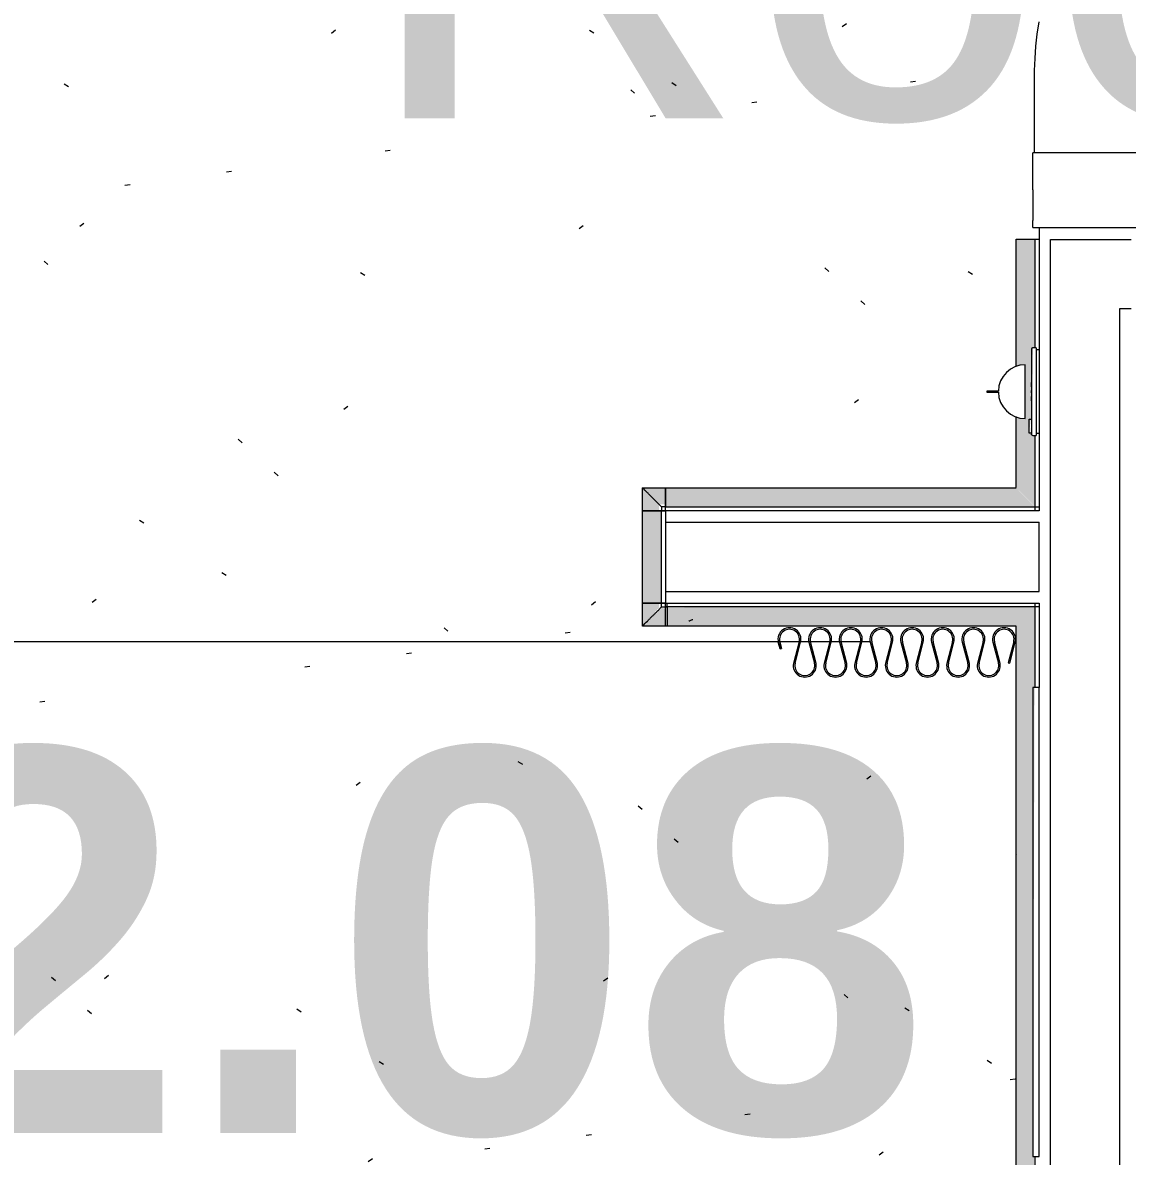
# Model space of a CAD drawing. Header units: metres. Extents: x -2477 to -2300, y 3875 to 4051.
# Drawn here: x -2391.154 to -2389.717, y 3971.149 to 3972.624 of the extents above; entities that cross this region are included whole.
import ezdxf

# ---------------------------------------------------------------- set-up
doc = ezdxf.new("R2010")
doc.units = ezdxf.units.M
for name, color, linetype, lineweight in [('A-AREA-IDEN', 2, 'Continuous', 5), ('A-FLOR-PATT', 8, 'Continuous', 5), ('A-GENM', 13, 'Continuous', 5), ('A-WALL', 113, 'Continuous', 5), ('E-ELEC-FIXT', 91, 'Continuous', 5), ('G-ANNO-TEXT', 231, 'Continuous', 5), ('I-FURN', 30, 'Continuous', 5), ('Q-CASE', 31, 'Continuous', 5)]:
    doc.layers.add(name, color=color, linetype=linetype, lineweight=lineweight)
doc.styles.add('Arial', font='arial.ttf', dxfattribs={"height": 0.5})
doc.styles.add('Arial_B_1', font='arialbd.ttf', dxfattribs={"height": 0.5})
pattern_1 = [(127.5, (3971.989, 2390.318), (-0.489413607, -0.016003117), [0.00671, -0.37937, 0.00671, -0.42509, -0.41275]), (127.5, (3971.989, 2390.318), (-0.489413607, -0.016003117), [-0.81788, 0.00671, -0.40604]), (97.5, (3971.989, 2390.318), (-0.71682682, 0.44952104), [0.00671, -0.20157, 0.00671, -0.34127, -0.13335]), (97.5, (3971.989, 2390.318), (-0.71682682, 0.44952104), [-0.55626, 0.00671, -0.12664]), (57.5, (3971.989, 2390.005), (-0.001437647, 0.790987922), [0.00671, -0.12029, 0.00671, -0.45049, -0.5969]), (57.5, (3971.989, 2390.005), (-0.001437647, 0.790987922), [-0.5842, 0.00671, -0.59019]), (47.5, (3971.989, 2390.005), (-0.22293055, 0.76355215), [0.00671, -0.05679, 0.00671, -0.29301, -0.3429]), (47.5, (3971.989, 2390.005), (-0.22293055, 0.76355215), [-0.36322, 0.00671, -0.33619])]

# ---------------------------------------------------------------- blocks, each defined once
blk = doc.blocks.new('TRACK_curtain1 - FIRT-031-3141721-GA - Part A')
at = {"layer": 'I-FURN'}
blk.add_line((0, 1.1), (1.3732, 1.1), dxfattribs=at)
blk = doc.blocks.new('CURTAIN - FQGE-009-3142737-GA - Part A')
at = {"layer": 'I-FURN'}
for p, q in [((0.012, 0.0136), (0.0047, -0.0136)), ((0.0066, -0.0142), (0.0138, 0.0131)), ((0.0138, 0.0131), (0.012, 0.0136)), ((0.0244, 0.0141), (0.0319, -0.0142)), ((0.0338, -0.0136), (0.0266, 0.0136)), ((0.0519, 0.0136), (0.0446, -0.0136)), ((0.0466, -0.0142), (0.054, 0.0141)), ((0.0644, 0.0141), (0.0718, -0.0142)), ((0.0737, -0.0136), (0.0665, 0.0136)), ((0.0918, 0.0136), (0.0845, -0.0136)), ((0.0865, -0.0142), (0.0939, 0.0141)), ((0.1043, 0.0141), (0.1117, -0.0142)), ((0.1136, -0.0136), (0.1064, 0.0136)), ((0.1317, 0.0136), (0.1244, -0.0136)), ((0.1264, -0.0142), (0.1338, 0.0141)), ((0.1442, 0.0141), (0.1516, -0.0142)), ((0.1535, -0.0136), (0.1463, 0.0136)), ((0.1716, 0.0136), (0.1644, -0.0136)), ((0.1663, -0.0142), (0.1737, 0.0141)), ((0.1841, 0.0141), (0.1915, -0.0142)), ((0.1934, -0.0136), (0.1862, 0.0136)), ((0.2115, 0.0136), (0.2043, -0.0136)), ((0.2062, -0.0142), (0.2136, 0.0141)), ((0.224, 0.0141), (0.2314, -0.0142)), ((0.2334, -0.0136), (0.2261, 0.0136)), ((0.2514, 0.0136), (0.2442, -0.0136)), ((0.2461, -0.0142), (0.2535, 0.0141)), ((0.2639, 0.0141), (0.2713, -0.0142)), ((0.2733, -0.0136), (0.266, 0.0136)), ((0.2913, 0.0136), (0.2841, -0.0136)), ((0.286, -0.0142), (0.2934, 0.0141)), ((0.3109, -0.0051), (0.309, -0.0056)), ((0.309, -0.0056), (0.3109, -0.0051)), ((0.309, -0.0056), (0.3112, -0.0142)), ((0.3112, -0.0142), (0.309, -0.0056)), ((0.3132, -0.0136), (0.3109, -0.0051)), ((0.3109, -0.0051), (0.3132, -0.0136))]:
    blk.add_line(p, q, dxfattribs=at)
for centre, radius, start, end in [((0.0392, 0.0167), 0.015, 350.039, 189.961), ((0.0392, 0.0167), 0.015, 350.039, 189.961), ((0.0392, 0.0167), 0.013, 346.4364, 193.5636), ((0.0392, 0.0167), 0.013, 346.4364, 193.5636), ((0.0791, 0.0167), 0.015, 350.039, 189.961), ((0.0791, 0.0167), 0.015, 350.039, 189.961), ((0.0791, 0.0167), 0.013, 346.4364, 193.5636), ((0.0791, 0.0167), 0.013, 346.4364, 193.5636), ((0.119, 0.0167), 0.015, 350.039, 189.961), ((0.119, 0.0167), 0.015, 350.039, 189.961), ((0.119, 0.0167), 0.013, 346.4364, 193.5636), ((0.119, 0.0167), 0.013, 346.4364, 193.5636), ((0.1589, 0.0167), 0.015, 350.039, 189.961), ((0.1589, 0.0167), 0.015, 350.039, 189.961), ((0.1589, 0.0167), 0.013, 346.4364, 193.5636), ((0.1589, 0.0167), 0.013, 346.4364, 193.5636), ((0.1989, 0.0167), 0.015, 350.039, 189.961), ((0.1989, 0.0167), 0.015, 350.039, 189.961), ((0.1989, 0.0167), 0.013, 346.4364, 193.5636), ((0.1989, 0.0167), 0.013, 346.4364, 193.5636), ((0.2388, 0.0167), 0.015, 350.039, 189.961), ((0.2388, 0.0167), 0.015, 350.039, 189.961), ((0.2388, 0.0167), 0.013, 346.4364, 193.5636), ((0.2388, 0.0167), 0.013, 346.4364, 193.5636), ((0.2787, 0.0167), 0.015, 350.039, 189.961), ((0.2787, 0.0167), 0.015, 350.039, 189.961), ((0.2787, 0.0167), 0.013, 346.4364, 193.5636), ((0.2787, 0.0167), 0.013, 346.4364, 193.5636), ((0.0193, -0.0175), 0.015, 165.1327, 14.8673), ((0.0193, -0.0175), 0.015, 165.1327, 14.8673), ((0.0193, -0.0175), 0.013, 165.2341, 14.7659), ((0.0193, -0.0175), 0.013, 165.2341, 14.7659), ((0.0592, -0.0175), 0.015, 165.1327, 14.8673), ((0.0592, -0.0175), 0.015, 165.1327, 14.8673), ((0.0592, -0.0175), 0.013, 165.2341, 14.7659), ((0.0592, -0.0175), 0.013, 165.2341, 14.7659), ((0.0991, -0.0175), 0.015, 165.1327, 14.8673), ((0.0991, -0.0175), 0.015, 165.1327, 14.8673), ((0.0991, -0.0175), 0.013, 165.2341, 14.7659), ((0.0991, -0.0175), 0.013, 165.2341, 14.7659), ((0.139, -0.0175), 0.015, 165.1327, 14.8673), ((0.139, -0.0175), 0.015, 165.1327, 14.8673), ((0.139, -0.0175), 0.013, 165.2341, 14.7659), ((0.139, -0.0175), 0.013, 165.2341, 14.7659), ((0.1789, -0.0175), 0.015, 165.1327, 14.8673), ((0.1789, -0.0175), 0.015, 165.1327, 14.8673), ((0.1789, -0.0175), 0.013, 165.2341, 14.7659), ((0.1789, -0.0175), 0.013, 165.2341, 14.7659), ((0.2188, -0.0175), 0.015, 165.1327, 14.8673), ((0.2188, -0.0175), 0.015, 165.1327, 14.8673), ((0.2188, -0.0175), 0.013, 165.2341, 14.7659), ((0.2188, -0.0175), 0.013, 165.2341, 14.7659), ((0.2587, -0.0175), 0.015, 165.1327, 14.8673), ((0.2587, -0.0175), 0.015, 165.1327, 14.8673), ((0.2587, -0.0175), 0.013, 165.2341, 14.7659), ((0.2587, -0.0175), 0.013, 165.2341, 14.7659), ((0.2986, -0.0175), 0.015, 165.1327, 14.8673), ((0.2986, -0.0175), 0.015, 165.1327, 14.8673), ((0.2986, -0.0175), 0.013, 165.2341, 14.7659), ((0.2986, -0.0175), 0.013, 165.2341, 14.7659)]:
    blk.add_arc(centre, radius, start, end, dxfattribs=at)
blk = doc.blocks.new('Mirror_StainlessSteel_ASIJDMacDonald_Frameless - 410w X 510h-2573620-GA - Part A')
at = {"layer": 'I-FURN'}
for p, q in [((0.247, -0.3965), (-0.363, -0.3965)), ((-0.363, -0.3965), (-0.363, -0.4045)), ((0.247, -0.4045), (0.247, -0.3965)), ((-0.363, -0.4045), (0.247, -0.4045))]:
    blk.add_line(p, q, dxfattribs=at)
blk = doc.blocks.new('ELGP-110_GPO - SINGLE CLEANER_9015 - ELGP-110 - S-9015-2610559-GA - Part A')
at = {"layer": 'E-ELEC-FIXT'}
for p, q in [((-0.057, 0.006), (0.057, 0.006)), ((-0.057, 0.006), (-0.057, 0.002)), ((-0.0542, 0.0092), (-0.0542, 0.006)), ((0.0542, 0.006), (0.0542, 0.0092)), ((0.057, 0.002), (0.057, 0.006)), ((-0.055, 0), (0.055, 0)), ((0.035, -0.008), (-0.035, -0.008)), ((-0.0095, 0), (-0.0121, 0)), ((-0.0121, 0), (-0.0089, 0)), ((-0.0063, 0), (-0.0095, 0)), ((-0.0089, 0), (-0.0063, 0)), ((-0.0015, 0), (0.0015, 0)), ((0.0015, 0), (-0.0015, 0)), ((0.0095, 0), (0.0063, 0)), ((0.0063, 0), (0.0089, 0)), ((0.0089, 0), (0.0121, 0)), ((0.0121, 0), (0.0095, 0)), ((0.036, -0.0028), (0.036, 0)), ((0.036, 0), (0.054, 0)), ((0.054, -0.0028), (0.036, -0.0028)), ((0.054, 0), (0.054, -0.0028)), ((-0.0005, -0.043), (-0.0005, -0.058)), ((0.0005, -0.058), (0.0005, -0.043)), ((-0.0005, -0.058), (0.0005, -0.058))]:
    blk.add_line(p, q, dxfattribs=at)
for start, end in [(180, 269.1815), (270.8185, 360)]:
    blk.add_arc((0, -0.008), 0.035, start, end, dxfattribs=at)
for points in [[(-0.057, 0.002), (-0.057, 0.0018), (-0.057, 0.0016), (-0.0569, 0.0012), (-0.0567, 0.001), (-0.0566, 0.0008), (-0.0564, 0.0006), (-0.0562, 0.0004), (-0.056, 0.0003), (-0.0559, 0.0002), (-0.0557, 0.0001), (-0.0556, 0.0001), (-0.0555, 0.0001)], [(0.057, 0.002), (0.057, 0.0018), (0.057, 0.0016), (0.0569, 0.0012), (0.0567, 0.001), (0.0566, 0.0008), (0.0564, 0.0006), (0.0562, 0.0004), (0.056, 0.0003), (0.0559, 0.0002), (0.0557, 0.0001), (0.0556, 0.0001), (0.0555, 0.0001)]]:
    blk.add_open_spline(points, degree=3, knots=[0, 0, 0, 0, 0.1666667, 0.25, 0.3333333, 0.4166667, 0.5, 0.5833333, 0.6666667, 0.7083333, 0.75, 0.8333333, 0.8333333, 0.8333333, 0.8333333], dxfattribs=at)
blk = doc.blocks.new('FP_81-GA - Part A')
at = {"layer": 'A-GENM', "true_color": 0xe2e9e0}
h = blk.add_hatch(color=254, dxfattribs=at)
h.paths.add_polyline_path([(0.3484, -0.005), (0.2554, -0.0059), (0.254, -0.0099), (0.1414, -0.008), (0.1414, -0.005), (0, -0.0059), (0, -0.03), (0.1659, -0.03), (0.1634, -0.018), (0.2334, -0.018), (0.2334, -0.03), (0.324, -0.0295), (0.3476, -0.0058)])
h.paths.add_polyline_path([(0.2524, -0.0123), (0.2524, -0.0128), (0.2344, -0.011), (0.2344, -0.01), (0.2524, -0.0112)])
blk = doc.blocks.new('SKIRTING1 - FLSK-010-2643733-GA - Part A')
at = {"layer": 'A-GENM'}
h = blk.add_hatch(dxfattribs=at)
h.set_pattern_fill('FP_32', color=256, style=0, pattern_type=2)
h.set_pattern_definition([(127.5, (3972.342, 2389.831), (-0.489413607, -0.016003117), [0.00671, -0.37937, 0.00671, -0.42509, -0.41275]), (127.5, (3972.342, 2389.831), (-0.489413607, -0.016003117), [-0.81788, 0.00671, -0.40604]), (97.5, (3972.342, 2389.831), (-0.71682682, 0.44952104), [0.00671, -0.20157, 0.00671, -0.34127, -0.13335]), (97.5, (3972.342, 2389.831), (-0.71682682, 0.44952104), [-0.55626, 0.00671, -0.12664]), (57.5, (3972.342, 2389.519), (-0.001437647, 0.790987922), [0.00671, -0.12029, 0.00671, -0.45049, -0.5969]), (57.5, (3972.342, 2389.519), (-0.001437647, 0.790987922), [-0.5842, 0.00671, -0.59019]), (47.5, (3972.342, 2389.519), (-0.22293055, 0.76355215), [0.00671, -0.05679, 0.00671, -0.29301, -0.3429]), (47.5, (3972.342, 2389.519), (-0.22293055, 0.76355215), [-0.36322, 0.00671, -0.33619])])
h.paths.add_polyline_path([(0.3534, -0.0008), (0.3534, 0), (0.2526, -0.0008), (0.2526, -0.004), (0.3534, -0.005)])
h.paths.add_polyline_path([(0.1443, -0.0008), (0.1443, 0), (0, -0.0008), (0, -0.005), (0.1443, -0.004)])
for p, q in [((0, -0.005), (0, 0)), ((0, -0.03), (0, -0.005)), ((0.1414, -0.005), (0, -0.005)), ((0.3534, -0.005), (0.2554, -0.005)), ((0.1659, -0.03), (0, -0.03)), ((0.3234, -0.03), (0.231, -0.03))]:
    blk.add_line(p, q, dxfattribs=at)
blk.add_blockref('FP_81-GA - Part A', (0, 0), dxfattribs=at)
blk = doc.blocks.new('FP_82-GA - Part A')
at = {"layer": 'A-GENM', "true_color": 0xe2e9e0}
blk.add_hatch(color=254, dxfattribs=at).paths.add_polyline_path([(0.4863, -0.005), (0.0059, -0.0059), (0.03, -0.03), (0.4863, -0.03), (0.4863, -0.0059)])
blk = doc.blocks.new('SKIRTING1 - FLSK-010-2643734-GA - Part A')
at = {"layer": 'A-GENM'}
h = blk.add_hatch(dxfattribs=at)
h.set_pattern_fill('FP_33', color=256, style=0, pattern_type=2)
h.set_pattern_definition([(217.5, (-2389.831, 3971.989), (0.016003117, -0.489413607), [0.00671, -0.37937, 0.00671, -0.42509, -0.41275]), (217.5, (-2389.831, 3971.989), (0.016003117, -0.489413607), [-0.81788, 0.00671, -0.40604]), (187.5, (-2389.831, 3971.989), (-0.44952104, -0.71682682), [0.00671, -0.20157, 0.00671, -0.34127, -0.13335]), (187.5, (-2389.831, 3971.989), (-0.44952104, -0.71682682), [-0.55626, 0.00671, -0.12664]), (147.5, (-2389.519, 3971.989), (-0.790987922, -0.001437647), [0.00671, -0.12029, 0.00671, -0.45049, -0.5969]), (147.5, (-2389.519, 3971.989), (-0.790987922, -0.001437647), [-0.5842, 0.00671, -0.59019]), (137.5, (-2389.519, 3971.989), (-0.76355215, -0.22293055), [0.00671, -0.05679, 0.00671, -0.29301, -0.3429]), (137.5, (-2389.519, 3971.989), (-0.76355215, -0.22293055), [-0.36322, 0.00671, -0.33619])])
h.paths.add_polyline_path([(0.0008, 0), (0, 0), (0.0008, -0.005), (0.4863, -0.005), (0.4863, 0)])
for p, q in [((0.4863, -0.005), (0, -0.005)), ((0.4863, 0), (0.4863, -0.005)), ((0.4863, -0.005), (0.4863, -0.03)), ((0.4863, -0.03), (0.03, -0.03))]:
    blk.add_line(p, q, dxfattribs=at)
blk.add_blockref('FP_82-GA - Part A', (0, 0), dxfattribs=at)
blk = doc.blocks.new('FP_83-GA - Part A')
at = {"layer": 'A-GENM', "true_color": 0xe2e9e0}
blk.add_hatch(color=254, dxfattribs=at).paths.add_polyline_path([(0.15, -0.03), (0.1259, -0.0083), (0.12, -0.0083), (0.12, -0.03), (0.1456, -0.03)])
blk = doc.blocks.new('FP_84-GA - Part A')
at = {"layer": 'A-GENM', "true_color": 0xe2e9e0}
blk.add_hatch(color=254, dxfattribs=at).paths.add_polyline_path([(0.15, 0), (0.15, 0.0021), (0.1277, 0), (0.1259, -0.0059), (0.15, -0.03), (0.15, -0.0175)])
blk = doc.blocks.new('FP_85-GA - Part A')
at = {"layer": 'A-GENM', "true_color": 0xe2e9e0}
blk.add_hatch(color=254, dxfattribs=at).paths.add_polyline_path([(0, -0.0083), (-0.0083, -0.0083), (-0.03, -0.03), (0, -0.03), (0, -0.0123)])
blk = doc.blocks.new('FP_86-GA - Part A')
at = {"layer": 'A-GENM', "true_color": 0xe2e9e0}
blk.add_hatch(color=254, dxfattribs=at).paths.add_polyline_path([(-0.0083, -0.0083), (-0.0083, 0), (-0.03, 0), (-0.03, -0.03), (-0.0123, -0.0123)])
blk = doc.blocks.new('FP_87-GA - Part A')
at = {"layer": 'A-GENM', "true_color": 0xe2e9e0}
blk.add_hatch(color=254, dxfattribs=at).paths.add_polyline_path([(0.12, -0.0123), (0.12, -0.005), (0, -0.0059), (0, -0.03), (0.12, -0.03), (0.12, -0.0175)])
blk = doc.blocks.new('SKIRTING1 - FLSK-010-2643741-GA - Part A')
at = {"layer": 'A-GENM'}
h = blk.add_hatch(dxfattribs=at)
h.set_pattern_fill('FP_34', color=256, style=0, pattern_type=2)
h.set_pattern_definition(pattern_1)
h.paths.add_polyline_path([(0.125, -0.005), (0.125, 0.0021), (0.12, 0), (0.12, -0.005)])
h = blk.add_hatch(dxfattribs=at)
h.set_pattern_fill('FP_34', color=256, style=0, pattern_type=2)
h.set_pattern_definition(pattern_1)
h.paths.add_polyline_path([(0, -0.005), (0, 0), (-0.005, 0), (-0.005, -0.005)])
h = blk.add_hatch(dxfattribs=at)
h.set_pattern_fill('FP_34', color=256, style=0, pattern_type=2)
h.set_pattern_definition(pattern_1)
h.paths.add_polyline_path([(0.12, 0), (0, 0), (0, -0.005), (0.12, -0.005)])
for p, q in [((0.125, 0.0021), (0.12, 0.0021)), ((0.125, -0.005), (0.125, 0.0021)), ((0.125, 0.0021), (0.15, 0.0021)), ((0.15, 0.0021), (0.15, -0.03)), ((-0.03, -0.03), (-0.03, 0)), ((-0.03, 0), (-0.005, 0)), ((0, 0), (-0.005, 0)), ((-0.005, 0), (-0.005, -0.005)), ((-0.005, -0.005), (0, -0.005)), ((0, 0), (0, -0.005)), ((0, -0.005), (0, 0)), ((0, -0.005), (0, -0.03)), ((0, -0.03), (0, -0.005)), ((0.12, -0.005), (0, -0.005)), ((0.12, -0.005), (0.12, 0)), ((0.12, 0), (0.12, -0.005)), ((0.12, -0.03), (0.12, -0.005)), ((0.125, -0.005), (0.12, -0.005)), ((0.12, -0.005), (0.12, -0.03)), ((0, -0.03), (-0.03, -0.03)), ((0.12, -0.03), (0, -0.03)), ((0.15, -0.03), (0.12, -0.03))]:
    blk.add_line(p, q, dxfattribs=at)
for points, knots in [([(-0.005, -0.005), (-0.005, -0.005), (-0.0054, -0.0054), (-0.0068, -0.0068), (-0.0083, -0.0083), (-0.0098, -0.0098), (-0.0112, -0.0112), (-0.0127, -0.0127), (-0.0147, -0.0147), (-0.017, -0.017), (-0.0189, -0.0189), (-0.0209, -0.0209), (-0.0246, -0.0245), (-0.0278, -0.0278), (-0.03, -0.03)], [0, 0, 0, 0, 0.166667, 0.25, 0.333333, 0.416667, 0.458333, 0.5, 0.583333, 0.666667, 0.708333, 0.75, 0.833333, 1, 1, 1, 1]), ([(0.15, -0.03), (0.1478, -0.0278), (0.1446, -0.0245), (0.1404, -0.0204), (0.1379, -0.018), (0.1361, -0.0161), (0.1343, -0.0143), (0.1327, -0.0127), (0.1312, -0.0112), (0.1298, -0.0098), (0.1283, -0.0083), (0.1268, -0.0068), (0.1254, -0.0054), (0.125, -0.005), (0.125, -0.005)], [0, 0, 0, 0, 0.166667, 0.25, 0.333333, 0.375, 0.416667, 0.5, 0.541667, 0.583333, 0.666667, 0.75, 0.833333, 1, 1, 1, 1])]:
    blk.add_open_spline(points, degree=3, knots=knots, dxfattribs=at)
for name in ['FP_84-GA - Part A', 'FP_86-GA - Part A', 'FP_85-GA - Part A', 'FP_87-GA - Part A', 'FP_83-GA - Part A']:
    blk.add_blockref(name, (0, 0), dxfattribs=at)
blk = doc.blocks.new('FP_89-GA - Part A')
at = {"layer": 'A-GENM', "true_color": 0xe2e9e0}
blk.add_hatch(color=254, dxfattribs=at).paths.add_polyline_path([(0.0021, -0.03), (0.4567, -0.0296), (0.4813, -0.005), (0, -0.0059), (0, -0.03)])
blk = doc.blocks.new('FP_90-GA - Part A')
at = {"layer": 'A-GENM'}
for p, q in [((0.0303, -0.0236), (0.031, -0.0233)), ((0.031, -0.0233), (0.0317, -0.023)), ((0.0317, -0.023), (0.0323, -0.0227)), ((0.0323, -0.0227), (0.033, -0.0224)), ((0.033, -0.0224), (0.0337, -0.0221)), ((0.0337, -0.0221), (0.0343, -0.0218)), ((0.0343, -0.0218), (0.035, -0.0216)), ((0.035, -0.0216), (0.0357, -0.0213))]:
    blk.add_line(p, q, dxfattribs=at)
blk = doc.blocks.new('SKIRTING1 - FLSK-010-V88-GA - Part A')
at = {"layer": 'A-GENM'}
h = blk.add_hatch(dxfattribs=at)
h.set_pattern_fill('FP_35', color=256, style=0, pattern_type=2)
h.set_pattern_definition([(37.5, (2390.318, -3971.869), (-0.016003117, 0.489413607), [0.00671, -0.37937, 0.00671, -0.42509, -0.41275]), (37.5, (2390.318, -3971.869), (-0.016003117, 0.489413607), [-0.81788, 0.00671, -0.40604]), (7.5, (2390.318, -3971.869), (0.44952104, 0.71682682), [0.00671, -0.20157, 0.00671, -0.34127, -0.13335]), (7.5, (2390.318, -3971.869), (0.44952104, 0.71682682), [-0.55626, 0.00671, -0.12664]), (327.5, (2390.005, -3971.869), (0.790987922, 0.001437647), [0.00671, -0.12029, 0.00671, -0.45049, -0.5969]), (327.5, (2390.005, -3971.869), (0.790987922, 0.001437647), [-0.5842, 0.00671, -0.59019]), (317.5, (2390.005, -3971.869), (0.76355215, 0.22293055), [0.00671, -0.05679, 0.00671, -0.29301, -0.3429]), (317.5, (2390.005, -3971.869), (0.76355215, 0.22293055), [-0.36322, 0.00671, -0.33619])])
h.paths.add_polyline_path([(0, -0.005), (0.4863, -0.005), (0.4855, 0), (0, 0)])
for p, q in [((0, -0.005), (0, 0)), ((0, -0.03), (0, -0.005)), ((0.4863, -0.005), (0, -0.005)), ((0.4563, -0.03), (0, -0.03))]:
    blk.add_line(p, q, dxfattribs=at)
for name in ['FP_89-GA - Part A', 'FP_90-GA - Part A']:
    blk.add_blockref(name, (0, 0), dxfattribs=at)
blk = doc.blocks.new('FP_91-GA - Part A')
at = {"layer": 'A-GENM', "true_color": 0xe2e9e0}
h = blk.add_hatch(color=254, dxfattribs=at)
h.paths.add_polyline_path([(2.0391, -0.0059), (2.0391, -0.0058), (1.8512, -0.0058)])
h.paths.add_polyline_path([(2.0399, -0.005), (0.72, -0.0067), (0.72, -0.008), (0.11, -0.0059), (0.11, -0.005), (0.0059, -0.0059), (0.03, -0.03), (2.015, -0.0299), (2.0391, -0.0059)])
blk = doc.blocks.new('FP_92-GA - Part A')
at = {"layer": 'A-GENM'}
for p, q in [((1.6714, -0.0142), (1.671, -0.0138)), ((0.3269, -0.0297), (0.3273, -0.0295)), ((1.2544, -0.0263), (1.255, -0.0259)), ((1.255, -0.0259), (1.2555, -0.0255)), ((1.2555, -0.0255), (1.2561, -0.0251)), ((1.2561, -0.0251), (1.2567, -0.0248)), ((1.2567, -0.0248), (1.2572, -0.0244)), ((1.2572, -0.0244), (1.2578, -0.024)), ((1.2578, -0.024), (1.2584, -0.0236)), ((1.2584, -0.0236), (1.2589, -0.0233)), ((1.5094, -0.0224), (1.5088, -0.022)), ((1.5099, -0.0228), (1.5094, -0.0224)), ((1.5104, -0.0232), (1.5099, -0.0228)), ((1.5109, -0.0236), (1.5104, -0.0232)), ((1.5114, -0.024), (1.5109, -0.0236)), ((1.5119, -0.0244), (1.5114, -0.024)), ((1.5124, -0.0248), (1.5119, -0.0244)), ((1.5129, -0.0252), (1.5124, -0.0248)), ((1.9816, -0.0233), (1.9821, -0.0228)), ((1.9821, -0.0228), (1.9826, -0.0223)), ((1.9826, -0.0223), (1.9831, -0.0219)), ((1.9831, -0.0219), (1.9836, -0.0214)), ((1.9836, -0.0214), (1.9841, -0.021)), ((1.9841, -0.021), (1.9846, -0.0205)), ((1.9846, -0.0205), (1.9852, -0.0201)), ((1.9988, -0.0153), (1.9983, -0.0151)), ((1.9993, -0.0155), (1.9988, -0.0153)), ((1.9998, -0.0157), (1.9993, -0.0155)), ((2.0003, -0.0159), (1.9998, -0.0157)), ((2.0008, -0.0161), (2.0003, -0.0159)), ((2.0013, -0.0163), (2.0008, -0.0161)), ((2.0018, -0.0166), (2.0013, -0.0163)), ((2.0023, -0.0168), (2.0018, -0.0166)), ((0.3266, -0.03), (0.3269, -0.0297))]:
    blk.add_line(p, q, dxfattribs=at)
blk = doc.blocks.new('SKIRTING1 - FLSK-010-2643735-GA - Part A')
at = {"layer": 'A-GENM'}
h = blk.add_hatch(dxfattribs=at)
h.set_pattern_fill('FP_36', color=256, style=0, pattern_type=2)
h.set_pattern_definition([(127.5, (3971.869, 2389.831), (-0.489413607, -0.016003117), [0.00671, -0.37937, 0.00671, -0.42509, -0.41275]), (127.5, (3971.869, 2389.831), (-0.489413607, -0.016003117), [-0.81788, 0.00671, -0.40604]), (97.5, (3971.869, 2389.831), (-0.71682682, 0.44952104), [0.00671, -0.20157, 0.00671, -0.34127, -0.13335]), (97.5, (3971.869, 2389.831), (-0.71682682, 0.44952104), [-0.55626, 0.00671, -0.12664]), (57.5, (3971.869, 2389.519), (-0.001437647, 0.790987922), [0.00671, -0.12029, 0.00671, -0.45049, -0.5969]), (57.5, (3971.869, 2389.519), (-0.001437647, 0.790987922), [-0.5842, 0.00671, -0.59019]), (47.5, (3971.869, 2389.519), (-0.22293055, 0.76355215), [0.00671, -0.05679, 0.00671, -0.29301, -0.3429]), (47.5, (3971.869, 2389.519), (-0.22293055, 0.76355215), [-0.36322, 0.00671, -0.33619])])
h.paths.add_polyline_path([(2.0449, -0.0008), (2.0449, 0), (0.72, -0.0008), (0.72, -0.005), (2.0449, -0.005)])
h.paths.add_polyline_path([(0.11, 0), (0, -0.0008), (0, -0.005), (0.11, -0.005), (0.11, -0.0008)])
for p, q in [((0.11, -0.005), (0, -0.005)), ((2.0449, -0.005), (0.72, -0.005)), ((2.0149, -0.03), (0.03, -0.03))]:
    blk.add_line(p, q, dxfattribs=at)
for name in ['FP_91-GA - Part A', 'FP_92-GA - Part A']:
    blk.add_blockref(name, (0, 0), dxfattribs=at)
blk = doc.blocks.new('Joinery_Custom Bench Seat - Joinery_Custom Bench Seat-3199195-GA - Part A')
at = {"layer": 'Q-CASE'}
for p, q in [((-1.4692, -0.4), (-1.4692, -0.5028)), ((0.9597, -0.5026), (-1.4713, -0.5026)), ((-1.4713, -0.5026), (-1.4713, -0.5028)), ((-1.4713, -0.5509), (-1.4713, -0.5028)), ((-1.4713, -0.5509), (-1.4713, -0.5906)), ((-1.4713, -0.6), (-1.4713, -0.5906)), ((-1.4713, -0.6), (0.976, -0.6))]:
    blk.add_line(p, q, dxfattribs=at)
at = {"layer": 'Q-CASE', "flags": 128}
blk.add_lwpolyline([(-1.4635, -0.3324), (-1.4658, -0.3481), (-1.4676, -0.3639), (-1.4687, -0.3798), (-1.4692, -0.3957), (-1.4692, -0.4)], dxfattribs=at)

msp = doc.modelspace()

# ---------------------------------------------------------------- hatches: boundary and pattern name
at = {"layer": 'A-FLOR-PATT'}
h = msp.add_hatch(dxfattribs=at)
h.set_pattern_fill('FP_15', color=256, style=0, pattern_type=2)
h.set_pattern_definition([(37.5, (0, 0), (-0.016003117, 0.489413607), [0.00671, -0.37937, 0.00671, -0.42509, -0.41275]), (37.5, (0, 0), (-0.016003117, 0.489413607), [-0.81788, 0.00671, -0.40604]), (7.5, (0, 0), (0.44952104, 0.71682682), [0.00671, -0.20157, 0.00671, -0.34127, -0.13335]), (7.5, (0, 0), (0.44952104, 0.71682682), [-0.55626, 0.00671, -0.12664]), (327.5, (-0.3124, 0), (0.790987922, 0.001437647), [0.00671, -0.12029, 0.00671, -0.45049, -0.5969]), (327.5, (-0.3124, 0), (0.790987922, 0.001437647), [-0.5842, 0.00671, -0.59019]), (317.5, (-0.3124, 0), (0.76355215, 0.22293055), [0.00671, -0.05679, 0.00671, -0.29301, -0.3429]), (317.5, (-0.3124, 0), (0.76355215, 0.22293055), [-0.36322, 0.00671, -0.33619])])
h.paths.add_polyline_path([(-2390.1772, 3969.8539), (-2389.8614, 3969.8539), (-2389.8624, 3971.8388), (-2390.3477, 3971.8388), (-2390.3477, 3972.0188), (-2389.8614, 3972.0188), (-2389.8614, 3972.1112), (-2389.8739, 3972.1189), (-2389.883, 3972.1344), (-2389.8843, 3972.1443), (-2389.883, 3972.1533), (-2389.8739, 3972.1688), (-2389.8614, 3972.1788), (-2389.8614, 3972.3423), (-2389.8314, 3972.3423), (-2389.8314, 3972.3569), (-2389.8397, 3972.3572), (-2389.8376, 3972.5572), (-2389.8274, 3972.6442), (-2389.8116, 3972.6971), (-2389.7912, 3972.742), (-2389.7626, 3972.7885), (-2389.7447, 3972.8121), (-2389.7059, 3972.8515), (-2389.6517, 3972.8939), (-2389.5947, 3972.9232), (-2389.5205, 3972.9459), (-2389.5039, 3972.9493), (-2389.4397, 3972.9552), (-2387.6401, 3972.9552), (-2387.5345, 3972.9617), (-2387.4363, 3972.9793), (-2387.3143, 3973.0165), (-2386.7498, 3973.2112), (-2386.9764, 3973.8691), (-2386.948, 3973.8789), (-2386.9561, 3973.9025), (-2386.8994, 3973.9221), (-2387.2347, 3974.8959), (-2387.2915, 3974.8764), (-2387.2919, 3974.871), (-2388.0274, 3974.6177), (-2388.086, 3974.7879), (-2388.0576, 3974.8), (-2388.847, 3977.0928), (-2388.936, 3977.0621), (-2388.927, 3977.0312), (-2388.9309, 3977.0291), (-2388.9325, 3977.0293), (-2388.9373, 3977.0296), (-2388.9508, 3977.057), (-2389.524, 3976.8596), (-2389.5232, 3976.8437), (-2389.526, 3976.8351), (-2389.5376, 3976.8214), (-2389.5466, 3976.817), (-2389.5555, 3976.8153), (-2389.5731, 3976.8189), (-2389.5866, 3976.8307), (-2389.5906, 3976.8367), (-2390.1651, 3976.6389), (-2390.1562, 3976.608), (-2390.1601, 3976.6059), (-2390.1617, 3976.6061), (-2390.1665, 3976.6063), (-2390.18, 3976.6338), (-2390.3511, 3976.5749), (-2389.5587, 3974.2808), (-2389.5325, 3974.2898), (-2389.4739, 3974.1196), (-2390.4822, 3973.7725), (-2390.4919, 3973.795), (-2390.4919, 3973.7708), (-2391.4477, 3973.7708), (-2391.4477, 3973.9988), (-2390.4147, 3973.9988), (-2390.8016, 3975.1224), (-2390.8116, 3975.125), (-2390.8232, 3975.1307), (-2390.8333, 3975.1457), (-2390.8333, 3975.1664), (-2390.8235, 3975.1861), (-2391.2009, 3976.2822), (-2392.8877, 3975.7006), (-2392.8877, 3974.1755), (-2392.8555, 3974.1728), (-2392.8555, 3974.1696), (-2392.8555, 3974.1678), (-2392.8555, 3974.1637), (-2392.8877, 3974.1611), (-2392.8877, 3973.9988), (-2392.8281, 3973.9988), (-2392.8261, 3973.9988), (-2392.8035, 3973.9988), (-2392.8015, 3973.9988), (-2392.7882, 3973.9988), (-2392.7862, 3973.9988), (-2392.7636, 3973.9988), (-2392.7616, 3973.9988), (-2392.7483, 3973.9988), (-2392.7463, 3973.9988), (-2392.7237, 3973.9988), (-2392.7217, 3973.9988), (-2392.7084, 3973.9988), (-2392.7064, 3973.9988), (-2392.6838, 3973.9988), (-2392.6817, 3973.9988), (-2392.6685, 3973.9988), (-2392.6665, 3973.9988), (-2392.6439, 3973.9988), (-2392.6418, 3973.9988), (-2392.6286, 3973.9988), (-2392.6266, 3973.9988), (-2392.604, 3973.9988), (-2392.6019, 3973.9988), (-2392.5887, 3973.9988), (-2392.5866, 3973.9988), (-2392.564, 3973.9988), (-2392.562, 3973.9988), (-2392.5488, 3973.9988), (-2392.5467, 3973.9988), (-2392.387, 3973.9988), (-2392.387, 3973.7708), (-2392.417, 3973.773), (-2392.417, 3973.7925), (-2392.4087, 3973.7925), (-2392.4087, 3973.8008), (-2392.412, 3973.8008), (-2392.412, 3973.7958), (-2392.417, 3973.7958), (-2392.4177, 3972.0188), (-2392.3877, 3972.0188), (-2392.3877, 3971.8388), (-2392.8877, 3971.8388), (-2392.8877, 3971.3755), (-2392.8555, 3971.3728), (-2392.8555, 3971.3696), (-2392.8555, 3971.3678), (-2392.8555, 3971.3637), (-2392.8877, 3971.3611), (-2392.8877, 3970.1065), (-2392.8822, 3970.1042), (-2392.8693, 3970.0914), (-2392.8647, 3970.0739), (-2392.8693, 3970.0564), (-2392.8877, 3970.0389), (-2392.8877, 3969.8539), (-2391.4645, 3969.8539), (-2391.4663, 3970.1248), (-2391.4761, 3970.0929), (-2391.4936, 3970.0574), (-2391.5177, 3970.022), (-2391.5367, 3969.9993), (-2391.5617, 3969.9741), (-2391.584, 3969.9551), (-2391.6081, 3969.9373), (-2391.6335, 3969.9211), (-2391.6703, 3969.9018), (-2391.6945, 3969.8914), (-2391.7168, 3969.883), (-2391.7713, 3969.869), (-2391.7954, 3969.8654), (-2391.83, 3969.863), (-2391.8649, 3969.8636), (-2391.9075, 3969.8708), (-2391.9339, 3969.8794), (-2391.9705, 3969.8986), (-2391.9983, 3969.9191), (-2392.0176, 3969.9388), (-2392.0366, 3969.9613), (-2392.1394, 3970.0525), (-2392.1638, 3970.0812), (-2392.1966, 3970.132), (-2392.2184, 3970.1796), (-2392.2304, 3970.2204), (-2392.2377, 3970.2677), (-2392.2389, 3970.3018), (-2392.2361, 3970.349), (-2392.2304, 3970.3719), (-2392.2154, 3970.4041), (-2392.1973, 3970.4322), (-2392.1729, 3970.4627), (-2392.161, 3970.4743), (-2392.1237, 3970.4983), (-2391.8477, 3970.6421), (-2391.816, 3970.6518), (-2391.7924, 3970.6548), (-2391.7577, 3970.6555), (-2391.7167, 3970.6518), (-2391.6872, 3970.6432), (-2391.6531, 3970.6241), (-2391.6113, 3970.5937), (-2391.5841, 3970.5683), (-2391.5602, 3970.5406), (-2391.5397, 3970.511), (-2391.5123, 3970.457), (-2391.4935, 3970.3995), (-2391.4835, 3970.342), (-2391.4762, 3970.2636), (-2391.4714, 3970.238), (-2391.4645, 3970.2223), (-2391.4645, 3971.8388), (-2391.5477, 3971.8388), (-2391.5477, 3972.0188), (-2391.1877, 3972.0188), (-2391.1877, 3971.8388), (-2391.2845, 3971.8388), (-2391.2845, 3971.3955), (-2391.2524, 3971.3928), (-2391.2524, 3971.3896), (-2391.2524, 3971.3878), (-2391.2524, 3971.3837), (-2391.2845, 3971.3811), (-2391.2845, 3970.1424), (-2391.279, 3970.1401), (-2391.2662, 3970.1273), (-2391.2615, 3970.1098), (-2391.2662, 3970.0923), (-2391.2845, 3970.0748), (-2391.2845, 3969.8539), (-2390.2897, 3969.8554), (-2390.3249, 3969.8634), (-2390.3591, 3969.8782), (-2390.3932, 3969.8999), (-2390.4148, 3969.9186), (-2390.4565, 3969.9628), (-2390.5294, 3970.0255), (-2390.5696, 3970.0707), (-2390.6025, 3970.1215), (-2390.6242, 3970.1691), (-2390.6362, 3970.2099), (-2390.6435, 3970.2572), (-2390.6447, 3970.2913), (-2390.6419, 3970.3385), (-2390.6362, 3970.3614), (-2390.6213, 3970.3936), (-2390.6031, 3970.4217), (-2390.5787, 3970.4522), (-2390.5669, 3970.4638), (-2390.5296, 3970.4878), (-2390.2531, 3970.6318), (-2390.2219, 3970.6413), (-2390.1983, 3970.6443), (-2390.1635, 3970.645), (-2390.1225, 3970.6413), (-2390.0911, 3970.6318), (-2390.0589, 3970.6136), (-2390.0171, 3970.5832), (-2389.9965, 3970.5646), (-2389.9661, 3970.5301), (-2389.9455, 3970.5005), (-2389.9181, 3970.4465), (-2389.8993, 3970.389), (-2389.8893, 3970.3315), (-2389.882, 3970.2531), (-2389.8772, 3970.2275), (-2389.8704, 3970.2043), (-2389.8671, 3970.1735), (-2389.8688, 3970.1355), (-2389.876, 3970.099), (-2389.8896, 3970.0652), (-2389.9123, 3970.0269), (-2389.9425, 3969.9888), (-2389.9675, 3969.9636), (-2389.9899, 3969.9446), (-2390.0139, 3969.9269), (-2390.0394, 3969.9106), (-2390.0761, 3969.8913), (-2390.0982, 3969.8817), (-2390.1226, 3969.8725), (-2390.1772, 3969.8585), (-2390.1976, 3969.8539), (-2390.1823, 3969.8539)])
h.paths.add_polyline_path([(-2392.4905, 3969.8859), (-2392.5569, 3969.896), (-2392.5955, 3969.9109), (-2392.6284, 3969.9361), (-2392.6529, 3969.9694), (-2392.667, 3970.0084), (-2392.6697, 3970.0497), (-2392.6593, 3970.1194), (-2392.6402, 3970.1854), (-2392.6121, 3970.249), (-2392.5755, 3970.3082), (-2392.5483, 3970.3371), (-2392.5143, 3970.3575), (-2392.4761, 3970.368), (-2392.4364, 3970.3678), (-2392.3983, 3970.3569), (-2392.3646, 3970.3361), (-2392.3377, 3970.3069), (-2392.3021, 3970.2482), (-2392.2744, 3970.1853), (-2392.255, 3970.1185), (-2392.2445, 3970.0516), (-2392.2467, 3970.0099), (-2392.2606, 3969.9706), (-2392.285, 3969.9368), (-2392.318, 3969.9113), (-2392.3569, 3969.8962), (-2392.4233, 3969.8859)])
h.paths.add_polyline_path([(-2390.8873, 3969.8859), (-2390.9538, 3969.896), (-2390.9924, 3969.9109), (-2391.0253, 3969.9361), (-2391.0498, 3969.9694), (-2391.0639, 3970.0084), (-2391.0665, 3970.0497), (-2391.0562, 3970.1194), (-2391.0371, 3970.1854), (-2391.0089, 3970.249), (-2390.9724, 3970.3082), (-2390.9452, 3970.3371), (-2390.9112, 3970.3575), (-2390.8729, 3970.368), (-2390.8333, 3970.3678), (-2390.7952, 3970.3569), (-2390.7614, 3970.3361), (-2390.7345, 3970.3069), (-2390.6989, 3970.2482), (-2390.6713, 3970.1853), (-2390.6518, 3970.1185), (-2390.6414, 3970.0516), (-2390.6436, 3970.0099), (-2390.6575, 3969.9706), (-2390.6819, 3969.9368), (-2390.7149, 3969.9113), (-2390.7537, 3969.8962), (-2390.8201, 3969.8859)])
h.paths.add_polyline_path([(-2392.802, 3970.0639), (-2392.804, 3970.0659), (-2392.802, 3970.0659)])
h.paths.add_polyline_path([(-2391.1988, 3970.0998), (-2391.2008, 3970.1018), (-2391.1988, 3970.1018)])
h.paths.add_polyline_path([(-2390.6236, 3970.3094), (-2390.6261, 3970.3224), (-2390.6248, 3970.3114)])
h.paths.add_polyline_path([(-2392.2178, 3970.3199), (-2392.2203, 3970.3329), (-2392.219, 3970.3219)])
h.paths.add_polyline_path([(-2390.0734, 3970.5982), (-2390.0759, 3970.6037), (-2390.0827, 3970.6052), (-2390.0759, 3970.6001)])
h.paths.add_polyline_path([(-2391.6675, 3970.6087), (-2391.6701, 3970.6142), (-2391.6768, 3970.6157), (-2391.6701, 3970.6106)])
h.paths.add_polyline_path([(-2389.8821, 3971.7901), (-2389.8842, 3971.7905), (-2389.8822, 3971.7905)])
h.paths.add_polyline_path([(-2389.922, 3971.7901), (-2389.9241, 3971.7905), (-2389.9221, 3971.7905)])
h.paths.add_polyline_path([(-2392.622, 3971.7901), (-2392.6241, 3971.7905), (-2392.6221, 3971.7905)])
h.paths.add_polyline_path([(-2392.5821, 3971.7901), (-2392.5842, 3971.7905), (-2392.5822, 3971.7905)])
h.paths.add_polyline_path([(-2389.9619, 3971.7901), (-2389.9641, 3971.7905), (-2389.962, 3971.7905)])
h.paths.add_polyline_path([(-2392.6619, 3971.7901), (-2392.6641, 3971.7905), (-2392.662, 3971.7905)])
h.paths.add_polyline_path([(-2392.7018, 3971.7901), (-2392.704, 3971.7905), (-2392.7019, 3971.7905)])
h.paths.add_polyline_path([(-2390.0018, 3971.7901), (-2390.004, 3971.7905), (-2390.0019, 3971.7905)])
h.paths.add_polyline_path([(-2392.7417, 3971.7901), (-2392.7439, 3971.7905), (-2392.7419, 3971.7905)])
h.paths.add_polyline_path([(-2390.0417, 3971.7901), (-2390.0439, 3971.7905), (-2390.0419, 3971.7905)])
h.paths.add_polyline_path([(-2392.7816, 3971.7901), (-2392.7838, 3971.7905), (-2392.7818, 3971.7905)])
h.paths.add_polyline_path([(-2390.0816, 3971.7901), (-2390.0838, 3971.7905), (-2390.0818, 3971.7905)])
h.paths.add_polyline_path([(-2390.1215, 3971.7901), (-2390.1237, 3971.7905), (-2390.1217, 3971.7905)])
h.paths.add_polyline_path([(-2392.8215, 3971.7901), (-2392.8237, 3971.7905), (-2392.8217, 3971.7905)])
h.paths.add_polyline_path([(-2392.5696, 3971.7905), (-2392.5715, 3971.791), (-2392.5695, 3971.791)])
h.paths.add_polyline_path([(-2389.8696, 3971.7905), (-2389.8715, 3971.791), (-2389.8695, 3971.791)])
h.paths.add_polyline_path([(-2391.2177, 3971.8605), (-2391.2093, 3971.8605), (-2391.2093, 3971.8688), (-2391.2127, 3971.8688), (-2391.2127, 3971.8638), (-2391.2177, 3971.863)])
h.paths.add_polyline_path([(-2392.4093, 3971.8605), (-2392.4093, 3971.8688), (-2392.4127, 3971.8688), (-2392.4127, 3971.8638), (-2392.4177, 3971.863), (-2392.4177, 3971.8605), (-2392.4127, 3971.8605)])
h.paths.add_polyline_path([(-2391.526, 3971.8605), (-2391.5227, 3971.8627), (-2391.5177, 3971.863), (-2391.5177, 3971.8638), (-2391.5227, 3971.8638), (-2391.5235, 3971.8688), (-2391.526, 3971.8688), (-2391.526, 3971.863)])
h.paths.add_polyline_path([(-2390.326, 3971.8605), (-2390.3227, 3971.8627), (-2390.3177, 3971.863), (-2390.3177, 3971.8638), (-2390.3227, 3971.8638), (-2390.3235, 3971.8688), (-2390.326, 3971.8688), (-2390.326, 3971.863)])
h.paths.add_polyline_path([(-2392.4127, 3971.9888), (-2392.4093, 3971.9888), (-2392.4093, 3971.9972), (-2392.4118, 3971.9947), (-2392.4177, 3971.9947), (-2392.4177, 3971.9938), (-2392.4127, 3971.9938)])
h.paths.add_polyline_path([(-2391.2093, 3971.9888), (-2391.2093, 3971.9972), (-2391.2127, 3971.9949), (-2391.2177, 3971.9947), (-2391.2157, 3971.9938), (-2391.2127, 3971.9938), (-2391.2118, 3971.9888)])
h.paths.add_polyline_path([(-2390.326, 3971.9888), (-2390.3227, 3971.9888), (-2390.3227, 3971.9938), (-2390.3177, 3971.9947), (-2390.3185, 3971.9972), (-2390.326, 3971.9972), (-2390.326, 3971.9938)])
h.paths.add_polyline_path([(-2391.526, 3971.9888), (-2391.5227, 3971.9888), (-2391.5227, 3971.9938), (-2391.5177, 3971.9947), (-2391.5177, 3971.9972), (-2391.526, 3971.9972), (-2391.526, 3971.9938)])
h.paths.add_polyline_path([(-2391.426, 3973.7925), (-2391.4227, 3973.7947), (-2391.4177, 3973.795), (-2391.4179, 3973.7958), (-2391.4227, 3973.7958), (-2391.4235, 3973.8008), (-2391.426, 3973.8008), (-2391.426, 3973.795)])
h.paths.add_polyline_path([(-2391.4227, 3973.9688), (-2391.4219, 3973.9738), (-2391.4177, 3973.9747), (-2391.4177, 3973.9772), (-2391.426, 3973.9772), (-2391.426, 3973.9688), (-2391.4235, 3973.9688)])
h.paths.add_polyline_path([(-2392.4087, 3973.9688), (-2392.4087, 3973.9772), (-2392.4112, 3973.9747), (-2392.417, 3973.9747), (-2392.417, 3973.9738), (-2392.412, 3973.9738), (-2392.4112, 3973.9688)])
h.paths.add_polyline_path([(-2390.2602, 3974.0075), (-2390.2609, 3974.0095), (-2390.2602, 3974.0076)])
h.paths.add_polyline_path([(-2390.9237, 3974.0331), (-2390.9594, 3974.0369), (-2390.9904, 3974.0461), (-2391.0133, 3974.0535), (-2391.1446, 3974.0787), (-2391.1831, 3974.0918), (-2391.2372, 3974.1188), (-2391.2826, 3974.1508), (-2391.3148, 3974.1816), (-2391.3416, 3974.2147), (-2391.3603, 3974.2439), (-2391.3789, 3974.2784), (-2391.3883, 3974.3071), (-2391.3919, 3974.342), (-2391.3915, 3974.367), (-2391.3852, 3974.4155), (-2391.3787, 3974.4363), (-2391.361, 3974.4712), (-2391.1967, 3974.7355), (-2391.1721, 3974.762), (-2391.1536, 3974.7759), (-2391.1297, 3974.7909), (-2391.0889, 3974.8105), (-2391.0558, 3974.8185), (-2391.02, 3974.8191), (-2390.9695, 3974.8144), (-2390.9343, 3974.8068), (-2390.9047, 3974.7974), (-2390.8648, 3974.7795), (-2390.8138, 3974.747), (-2390.7683, 3974.7071), (-2390.7286, 3974.6603), (-2390.6863, 3974.6017), (-2390.667, 3974.5794), (-2390.6494, 3974.5629), (-2390.6303, 3974.5372), (-2390.6129, 3974.5045), (-2390.6006, 3974.4693), (-2390.595, 3974.4337), (-2390.5944, 3974.3953), (-2390.6012, 3974.3431), (-2390.6042, 3974.328), (-2390.6173, 3974.2854), (-2390.636, 3974.2416), (-2390.6505, 3974.2148), (-2390.6708, 3974.1831), (-2390.688, 3974.1605), (-2390.707, 3974.1385), (-2390.734, 3974.112), (-2390.7628, 3974.0886), (-2390.7837, 3974.0746), (-2390.815, 3974.0567), (-2390.85, 3974.0427), (-2390.8824, 3974.0352), (-2390.9092, 3974.0333)])
h.paths.add_polyline_path([(-2389.5093, 3974.1304), (-2389.5014, 3974.1331), (-2389.5041, 3974.141), (-2389.5067, 3974.1382), (-2389.5073, 3974.1346), (-2389.5101, 3974.1327)])
h.paths.add_polyline_path([(-2389.5464, 3974.2533), (-2389.5436, 3974.2557), (-2389.5464, 3974.2614), (-2389.5475, 3974.2591), (-2389.5527, 3974.2568), (-2389.551, 3974.257), (-2389.548, 3974.2581)])
h.paths.add_polyline_path([(-2391.3511, 3974.2697), (-2391.3585, 3974.2768), (-2391.3564, 3974.2726), (-2391.3522, 3974.2703)])
h.paths.add_polyline_path([(-2388.0139, 3974.6453), (-2388.0124, 3974.6484), (-2388.0069, 3974.6503), (-2388.0088, 3974.6506), (-2388.0119, 3974.6495), (-2388.0143, 3974.654), (-2388.0162, 3974.6519), (-2388.015, 3974.6482)])
h.paths.add_polyline_path([(-2388.0557, 3974.7666), (-2388.0532, 3974.7696), (-2388.0535, 3974.7726), (-2388.0497, 3974.7749), (-2388.0518, 3974.7768), (-2388.0584, 3974.7745), (-2388.056, 3974.7674)])
h.paths.add_polyline_path([(-2390.5314, 3974.7952), (-2390.5314, 3974.7952), (-2390.5529, 3974.8575)])
h.paths.add_polyline_path([(-2391.0246, 3974.7985), (-2391.0327, 3974.8019), (-2391.0374, 3974.7999), (-2391.0289, 3974.7989)])
h.paths.add_polyline_path([(-2391.1722, 3974.8675), (-2391.2136, 3974.8702), (-2391.2525, 3974.8843), (-2391.2859, 3974.9088), (-2391.311, 3974.9417), (-2391.326, 3974.9803), (-2391.336, 3975.0467), (-2391.336, 3975.1139), (-2391.3257, 3975.1804), (-2391.3106, 3975.2192), (-2391.2851, 3975.2522), (-2391.2513, 3975.2766), (-2391.212, 3975.2905), (-2391.1703, 3975.2927), (-2391.1025, 3975.2821), (-2391.0365, 3975.2627), (-2390.9729, 3975.2346), (-2390.9137, 3975.1983), (-2390.8859, 3975.1726), (-2390.8644, 3975.1366), (-2390.8541, 3975.0954), (-2390.8542, 3975.0603), (-2390.8651, 3975.0218), (-2390.8848, 3974.9889), (-2390.915, 3974.9609), (-2390.9737, 3974.9248), (-2391.0366, 3974.8969), (-2391.1034, 3974.8776), (-2391.1624, 3974.869)])
h.paths.add_polyline_path([(-2391.3006, 3975.3968), (-2391.3448, 3975.4008), (-2391.6591, 3975.4601), (-2391.6821, 3975.4695), (-2391.7012, 3975.4808), (-2391.7319, 3975.5039), (-2391.7604, 3975.5309), (-2391.778, 3975.5553), (-2391.7931, 3975.5914), (-2391.8079, 3975.6438), (-2391.8118, 3975.6659), (-2391.815, 3975.7068), (-2391.8128, 3975.7504), (-2391.8012, 3975.8098), (-2391.7806, 3975.8667), (-2391.7505, 3975.9224), (-2391.7114, 3975.983), (-2391.6986, 3976.0076), (-2391.6897, 3976.03), (-2391.6729, 3976.0569), (-2391.6478, 3976.0859), (-2391.6204, 3976.1095), (-2391.5864, 3976.129), (-2391.5537, 3976.1423), (-2391.4991, 3976.1556), (-2391.4717, 3976.1592), (-2391.4284, 3976.1612), (-2391.4177, 3976.1611), (-2391.3792, 3976.1579), (-2391.3277, 3976.1484), (-2391.2982, 3976.14), (-2391.2666, 3976.1283), (-2391.2418, 3976.117), (-2391.2056, 3976.0966), (-2391.1814, 3976.0796), (-2391.158, 3976.0603), (-2391.1322, 3976.0329), (-2391.1115, 3976.0017), (-2391.0963, 3975.9677), (-2391.0864, 3975.9303), (-2391.0841, 3975.902), (-2391.0828, 3975.8777), (-2391.0587, 3975.7498), (-2391.0564, 3975.7048), (-2391.0618, 3975.6446), (-2391.074, 3975.5937), (-2391.0896, 3975.5541), (-2391.112, 3975.5139), (-2391.1296, 3975.4891), (-2391.1629, 3975.4506), (-2391.1834, 3975.4345), (-2391.2134, 3975.4191), (-2391.2411, 3975.4091), (-2391.2841, 3975.3986), (-2391.2973, 3975.3971)])
h.paths.add_polyline_path([(-2391.1693, 3975.4717), (-2391.1658, 3975.4728), (-2391.1616, 3975.4775), (-2391.1624, 3975.4813), (-2391.1692, 3975.4717)])
h.paths.add_polyline_path([(-2391.7684, 3975.5806), (-2391.7722, 3975.5947), (-2391.7722, 3975.5853), (-2391.7695, 3975.5811)])

# ---------------------------------------------------------------- linework, layer by layer
at = {"layer": 'A-WALL', "color": 250, "lineweight": 13}
for p, q in [((-2387.3143, 3972.3569), (-2389.8314, 3972.3569)), ((-2389.8314, 3972.3569), (-2389.8314, 3971.9888)), ((-2389.8314, 3971.9888), (-2390.3177, 3971.9888)), ((-2390.3177, 3971.9888), (-2390.3177, 3971.8688)), ((-2390.3177, 3971.8688), (-2389.8314, 3971.8688)), ((-2389.8314, 3971.8688), (-2389.8314, 3971.7588))]:
    msp.add_line(p, q, dxfattribs=at)
at = {"layer": 'A-WALL'}
for p, q in [((-2389.8164, 3972.3419), (-2389.7114, 3972.3419)), ((-2389.8164, 3969.8089), (-2389.8164, 3972.3419)), ((-2389.7264, 3972.2519), (-2389.7114, 3972.2519)), ((-2389.7264, 3969.7189), (-2389.7264, 3972.2519)), ((-2390.3177, 3971.9738), (-2389.8314, 3971.9738)), ((-2389.8314, 3971.8838), (-2389.8314, 3971.9738)), ((-2390.3177, 3971.8838), (-2389.8314, 3971.8838))]:
    msp.add_line(p, q, dxfattribs=at)

# ---------------------------------------------------------------- block references
at = {"layer": 'A-GENM'}
for name, p, rotation in [('SKIRTING1 - FLSK-010-2643733-GA - Part A', (-2389.8314, 3972.3423), 270), ('SKIRTING1 - FLSK-010-2643741-GA - Part A', (-2390.3177, 3971.9888), 270), ('SKIRTING1 - FLSK-010-2643734-GA - Part A', (-2389.8314, 3971.9888), 180), ('SKIRTING1 - FLSK-010-2643735-GA - Part A', (-2389.8314, 3971.8688), 270)]:
    msp.add_blockref(name, p, dxfattribs=dict(at, rotation=rotation))
msp.add_blockref('SKIRTING1 - FLSK-010-V88-GA - Part A', (-2390.3177, 3971.8688), dxfattribs=at)
at = {"layer": 'E-ELEC-FIXT', "rotation": 269.9999999999994}
msp.add_blockref('ELGP-110_GPO - SINGLE CLEANER_9015 - ELGP-110 - S-9015-2610559-GA - Part A', (-2389.8414, 3972.1438), dxfattribs=at)
at = {"layer": 'I-FURN'}
for name, p, rotation in [('CURTAIN - FQGE-009-3142737-GA - Part A', (-2389.8577, 3971.8041), 180), ('Mirror_StainlessSteel_ASIJDMacDonald_Frameless - 410w X 510h-2573620-GA - Part A', (-2389.4349, 3971.3958), 269.9999999999994)]:
    msp.add_blockref(name, p, dxfattribs=dict(at, rotation=rotation))
msp.add_blockref('TRACK_curtain1 - FIRT-031-3141721-GA - Part A', (-2391.4245, 3970.7187), dxfattribs=at)
at = {"layer": 'Q-CASE'}
msp.add_blockref('Joinery_Custom Bench Seat - Joinery_Custom Bench Seat-3199195-GA - Part A', (-2388.3684, 3972.9572), dxfattribs=at)

# ---------------------------------------------------------------- texts
at = {"layer": 'A-AREA-IDEN', "insert": (-2392.6142, 3971.6793), "char_height": 0.5, "width": 3.174682, "attachment_point": 1, "style": 'Arial_B_1'}
msp.add_mtext('1B02.08', dxfattribs=at)
at = {"layer": 'G-ANNO-TEXT', "color": 7, "insert": (-2390.7145, 3972.9996), "char_height": 0.5, "width": 2.501265, "attachment_point": 1, "style": 'Arial'}
msp.add_mtext('Room ', dxfattribs=at)

doc.saveas('drawing.dxf')
